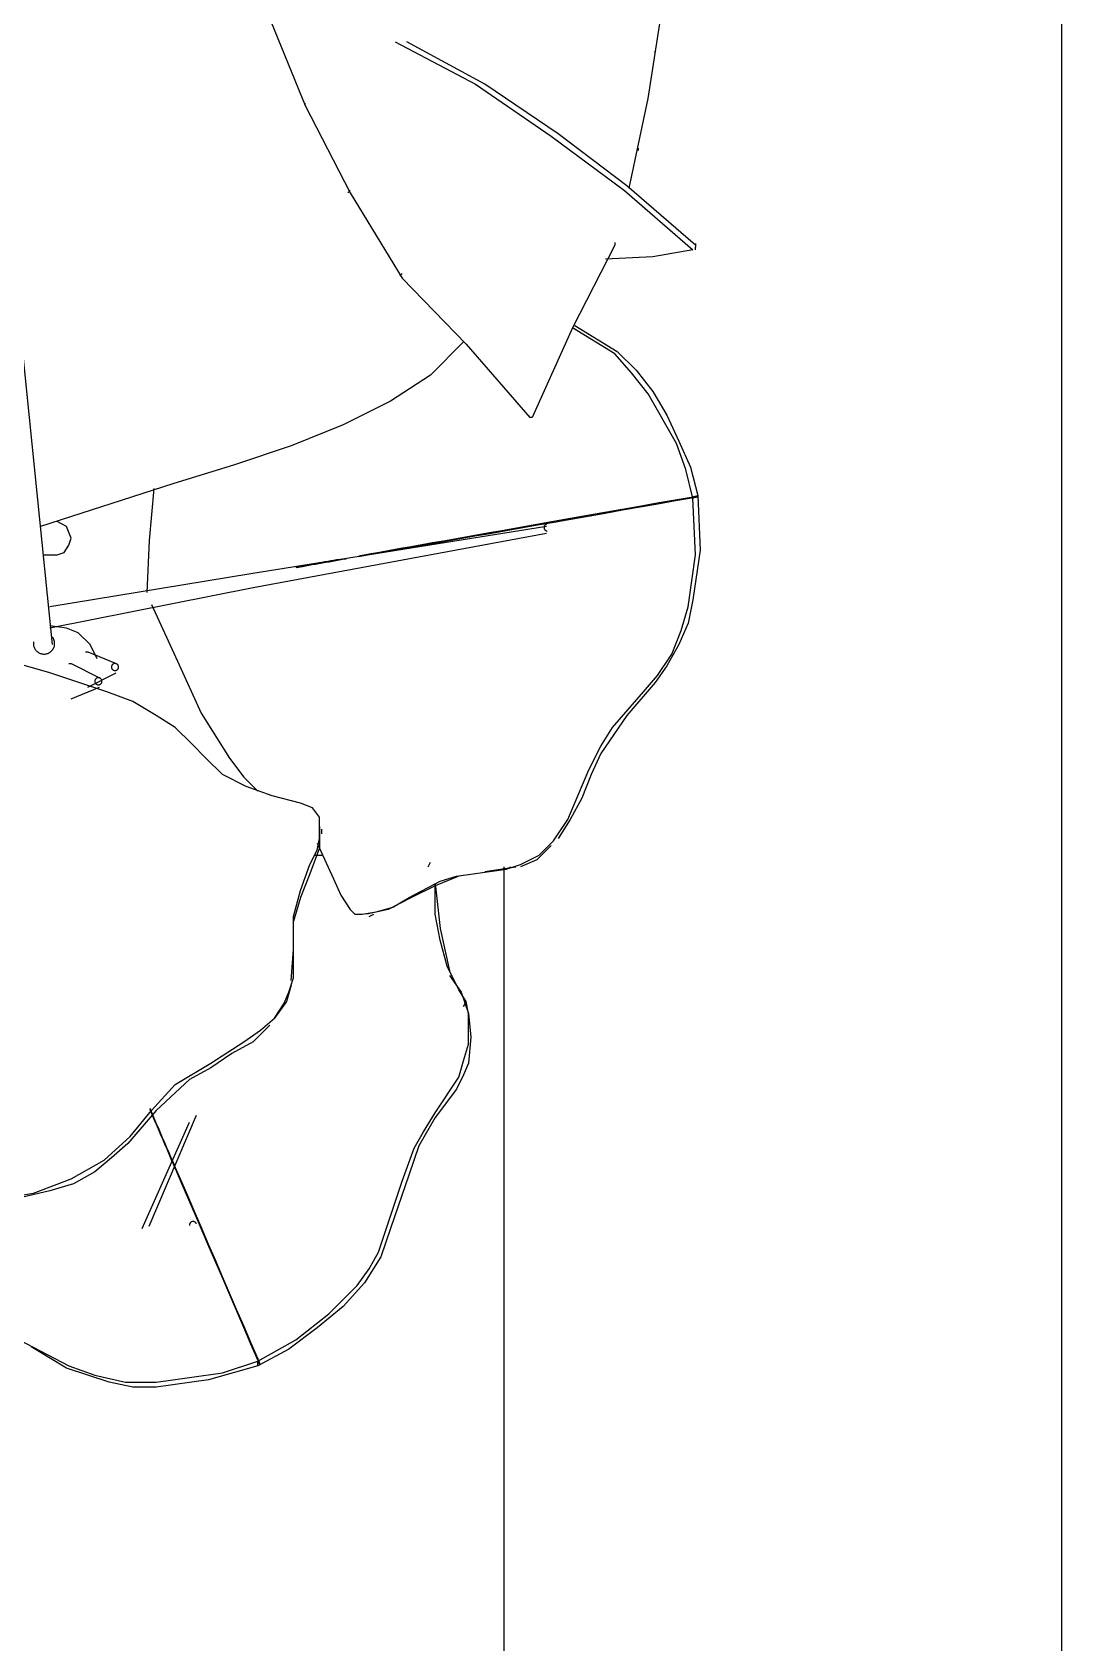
# Model space of a CAD drawing. Header units: millimetres. Extents: x 7649 to 34105, y 3983 to 25377.
# Drawn here: x 15786.7 to 16017.2, y 13234 to 13594.5 of the extents above; entities that cross this region are included whole.
import ezdxf

# ---------------------------------------------------------------- set-up
doc = ezdxf.new("R2010")
doc.units = ezdxf.units.MM

msp = doc.modelspace()

# ---------------------------------------------------------------- linework, layer by layer
at = {"layer": 'GEOMETRY', "color": 7}
for p, q in [((16017.16944, 13049.95556), (16017.16944, 13774.38472)), ((15839.36944, 13598.70139), (15847.83611, 13578.06389)), ((15924.56528, 13579.65139), (15927.74028, 13599.75972)), ((15867.94444, 13592.35139), (15885.93611, 13582.82639)), ((15888.05278, 13582.82639), (15870.59028, 13592.35139)), ((15926.15278, 13589.70556), (15926.15278, 13590.23472)), ((15885.93611, 13582.82639), (15902.86944, 13571.18472)), ((15904.45694, 13571.71389), (15888.05278, 13582.82639)), ((15847.83611, 13578.06389), (15847.83611, 13578.59306)), ((15920.33194, 13559.54306), (15924.56528, 13579.65139)), ((15847.83611, 13578.06389), (15857.89028, 13558.48472)), ((15902.86944, 13571.18472), (15919.27361, 13559.01389)), ((15919.80278, 13560.07222), (15904.45694, 13571.71389)), ((15922.44861, 13568.00972), (15922.44861, 13568.53889)), ((15857.36111, 13558.48472), (15857.89028, 13559.01389)), ((15857.89028, 13558.48472), (15869.53194, 13539.43472)), ((15919.27361, 13559.01389), (15934.61944, 13545.78472)), ((15935.14861, 13546.84306), (15919.80278, 13560.07222)), ((15917.15694, 13546.84306), (15907.63194, 13528.32222)), ((15917.15694, 13547.37222), (15917.15694, 13546.84306)), ((15934.61944, 13545.78472), (15925.62361, 13544.19722)), ((15935.15378, 13545.75062), (15935.16564, 13545.86715)), ((15935.16564, 13545.86715), (15935.17747, 13545.98368)), ((15935.17747, 13545.98368), (15935.18924, 13546.10021)), ((15935.18924, 13546.10021), (15935.20098, 13546.21674)), ((15935.20098, 13546.21674), (15935.21267, 13546.33327)), ((15935.21267, 13546.33327), (15935.22432, 13546.4498)), ((15935.22432, 13546.4498), (15935.23592, 13546.56633)), ((15935.23592, 13546.56633), (15935.24749, 13546.68286)), ((15935.24749, 13546.68286), (15935.25901, 13546.79939)), ((15935.25901, 13546.79939), (15935.27048, 13546.91592)), ((15935.27048, 13546.91592), (15935.28192, 13547.03245)), ((15935.28192, 13547.03245), (15935.29331, 13547.14898)), ((15925.62361, 13544.19722), (15915.04028, 13543.66806)), ((15869.00278, 13539.96389), (15869.53194, 13540.49306)), ((15869.53194, 13539.43472), (15883.81944, 13524.61806)), ((15907.63194, 13528.32222), (15898.63611, 13508.21389)), ((15917.15694, 13522.50139), (15907.63194, 13528.32222)), ((15908.16111, 13528.85139), (15917.68611, 13523.03056)), ((15784.33611, 13525.14722), (15791.21528, 13457.41389)), ((15883.29028, 13525.14722), (15875.88194, 13517.73889)), ((15883.81944, 13524.61806), (15898.10694, 13508.21389)), ((15920.86111, 13518.26806), (15917.15694, 13522.50139)), ((15917.68611, 13523.03056), (15921.91944, 13518.79722)), ((15875.88194, 13517.73889), (15866.88611, 13511.91806)), ((15924.56528, 13513.50556), (15920.86111, 13518.26806)), ((15921.91944, 13518.79722), (15925.62361, 13514.03472)), ((15930.91528, 13502.39306), (15924.56528, 13513.50556)), ((15925.62361, 13514.03472), (15928.79861, 13508.74306)), ((15866.88611, 13511.91806), (15856.30278, 13506.62639)), ((15856.30278, 13506.62639), (15844.66111, 13501.86389)), ((15898.63611, 13508.21389), (15898.10694, 13508.21389)), ((15928.79861, 13508.74306), (15931.44444, 13502.92222)), ((15931.44444, 13502.92222), (15934.09028, 13497.10139)), ((15844.66111, 13501.86389), (15831.96111, 13497.63056)), ((15933.03194, 13496.57222), (15930.91528, 13502.39306)), ((15831.96111, 13497.63056), (15818.20278, 13493.39722)), ((15934.61944, 13490.22222), (15933.03194, 13496.57222)), ((15934.09028, 13497.10139), (15935.67778, 13490.75139)), ((15818.20278, 13493.39722), (15788.56944, 13483.87222)), ((15813.96944, 13492.33889), (15812.91111, 13480.69722)), ((15922.67111, 13488.33667), (15918.7528, 13487.64519)), ((15918.86235, 13487.54287), (15922.78087, 13488.23328)), ((15926.62348, 13489.03414), (15922.67111, 13488.33667)), ((15922.78087, 13488.23328), (15926.73343, 13488.92971)), ((15930.60973, 13489.73757), (15926.62348, 13489.03414)), ((15926.73343, 13488.92971), (15930.71987, 13489.63214)), ((15934.62972, 13490.44693), (15930.60973, 13489.73757)), ((15930.71987, 13489.63214), (15934.74004, 13490.34053)), ((15935.67778, 13490.75139), (15934.61944, 13490.22222)), ((15934.61944, 13490.22222), (15935.67778, 13490.75139)), ((15935.14861, 13477.52222), (15934.61944, 13490.22222)), ((15934.71118, 13490.46102), (15934.62481, 13490.44578)), ((15934.79757, 13490.47627), (15934.71118, 13490.46102)), ((15934.73503, 13490.33993), (15934.82141, 13490.35515)), ((15934.88398, 13490.49151), (15934.79757, 13490.47627)), ((15934.82141, 13490.35515), (15934.90781, 13490.37037)), ((15934.9704, 13490.50676), (15934.88398, 13490.49151)), ((15934.90781, 13490.37037), (15934.99421, 13490.3856)), ((15935.05683, 13490.52201), (15934.9704, 13490.50676)), ((15934.99421, 13490.3856), (15935.08064, 13490.40083)), ((15935.14327, 13490.53727), (15935.05683, 13490.52201)), ((15935.08064, 13490.40083), (15935.16707, 13490.41606)), ((15935.22974, 13490.55252), (15935.14327, 13490.53727)), ((15935.16707, 13490.41606), (15935.25352, 13490.43129)), ((15935.31621, 13490.56778), (15935.22974, 13490.55252)), ((15935.25352, 13490.43129), (15935.33999, 13490.44653)), ((15935.4027, 13490.58305), (15935.31621, 13490.56778)), ((15935.33999, 13490.44653), (15935.42647, 13490.46177)), ((15935.48921, 13490.59831), (15935.4027, 13490.58305)), ((15935.42647, 13490.46177), (15935.51296, 13490.47701)), ((15935.57573, 13490.61358), (15935.48921, 13490.59831)), ((15935.51296, 13490.47701), (15935.59947, 13490.49225)), ((15935.66227, 13490.62885), (15935.57573, 13490.61358)), ((15935.59947, 13490.49225), (15935.686, 13490.5075)), ((15935.67778, 13490.75139), (15936.20694, 13478.58056)), ((15935.686, 13490.5075), (15935.77254, 13490.52275)), ((15794.39028, 13483.87222), (15792.27361, 13484.93056)), ((15903.42324, 13484.93967), (15899.67757, 13484.27854)), ((15899.78603, 13484.18212), (15903.53193, 13484.842)), ((15907.20375, 13485.60693), (15903.42324, 13484.93967)), ((15903.53193, 13484.842), (15907.31267, 13485.50805)), ((15911.01896, 13486.28029), (15907.20375, 13485.60693)), ((15907.31267, 13485.50805), (15911.12809, 13486.18022)), ((15914.86869, 13486.95972), (15911.01896, 13486.28029)), ((15911.12809, 13486.18022), (15914.97804, 13486.85851)), ((15918.7528, 13487.64519), (15914.86869, 13486.95972)), ((15914.97804, 13486.85851), (15918.86235, 13487.54287)), ((15795.44861, 13481.22639), (15794.39028, 13483.87222)), ((15794.91944, 13479.63889), (15795.44861, 13481.22639)), ((15901.81111, 13483.87222), (15835.66528, 13473.28889)), ((15901.81111, 13482.28472), (15836.19444, 13470.11389)), ((15881.20886, 13481.01834), (15878.76276, 13480.5865)), ((15878.82442, 13480.48996), (15881.2818, 13480.92276)), ((15883.67235, 13481.45325), (15881.20886, 13481.01834)), ((15881.2818, 13480.92276), (15883.75673, 13481.35866)), ((15886.15316, 13481.8912), (15883.67235, 13481.45325)), ((15883.75673, 13481.35866), (15886.24914, 13481.79765)), ((15888.65127, 13482.3322), (15886.15316, 13481.8912)), ((15886.24914, 13481.79765), (15888.759, 13482.23972)), ((15892.29143, 13482.97478), (15888.65127, 13482.3322)), ((15888.759, 13482.23972), (15892.39941, 13482.88095)), ((15895.96691, 13483.62357), (15892.29143, 13482.97478)), ((15892.39941, 13482.88095), (15896.07514, 13483.52843)), ((15899.67757, 13484.27854), (15895.96691, 13483.62357)), ((15896.07514, 13483.52843), (15899.78603, 13484.18212)), ((15901.28535, 13483.68323), (15901.28241, 13483.57788)), ((15901.28241, 13483.57788), (15901.29387, 13483.47059)), ((15901.30193, 13483.78555), (15901.28535, 13483.68323)), ((15901.29405, 13483.46954), (15901.31436, 13483.38301)), ((15901.33138, 13483.88373), (15901.30193, 13483.78555)), ((15901.31436, 13483.38301), (15901.34367, 13483.30059)), ((15901.37292, 13483.9767), (15901.33138, 13483.88373)), ((15901.34367, 13483.30059), (15901.38141, 13483.22279)), ((15901.4258, 13484.06335), (15901.37292, 13483.9767)), ((15901.38141, 13483.22279), (15901.427, 13483.15015)), ((15901.48924, 13484.14259), (15901.4258, 13484.06335)), ((15901.427, 13483.15015), (15901.47989, 13483.08317)), ((15901.47989, 13483.08317), (15901.5395, 13483.02238)), ((15901.56249, 13484.21333), (15901.48924, 13484.14259)), ((15901.5395, 13483.02238), (15901.60525, 13482.96831)), ((15901.64476, 13484.27447), (15901.56249, 13484.21333)), ((15901.60525, 13482.96831), (15901.67659, 13482.92147)), ((15901.73531, 13484.32492), (15901.64476, 13484.27447)), ((15901.67659, 13482.92147), (15901.75295, 13482.8824)), ((15901.83335, 13484.36359), (15901.73531, 13484.32492)), ((15901.75295, 13482.8824), (15901.83374, 13482.8516)), ((15901.93812, 13484.38937), (15901.83335, 13484.36359)), ((15901.83374, 13482.8516), (15901.91841, 13482.8296)), ((15901.91841, 13482.8296), (15902.00638, 13482.81692)), ((15789.09861, 13477.52222), (15789.62778, 13477.52222)), ((15789.62778, 13477.52222), (15790.15694, 13477.52222)), ((15790.15694, 13477.52222), (15790.68611, 13477.52222)), ((15790.68611, 13477.52222), (15791.21528, 13477.52222)), ((15790.68611, 13477.52222), (15792.27361, 13477.52222)), ((15792.27361, 13477.52222), (15793.86111, 13478.05139)), ((15793.86111, 13478.05139), (15794.91944, 13479.63889)), ((15812.91111, 13480.69722), (15812.38194, 13469.05556)), ((15859.80269, 13477.14027), (15862.11799, 13477.54795)), ((15862.13072, 13477.64984), (15859.82539, 13477.24275)), ((15862.11799, 13477.54795), (15864.45122, 13477.95879)), ((15864.45382, 13478.06006), (15862.13072, 13477.64984)), ((15864.45122, 13477.95879), (15866.80233, 13478.3728)), ((15866.79463, 13478.47339), (15864.45382, 13478.06006)), ((15869.15311, 13478.88983), (15866.79463, 13478.47339)), ((15866.80233, 13478.3728), (15869.17128, 13478.78996)), ((15871.52921, 13479.30937), (15869.15311, 13478.88983)), ((15869.17128, 13478.78996), (15871.55801, 13479.21027)), ((15873.92289, 13479.732), (15871.52921, 13479.30937)), ((15871.55801, 13479.21027), (15873.96248, 13479.63371)), ((15876.33408, 13480.15771), (15873.92289, 13479.732)), ((15873.96248, 13479.63371), (15876.38463, 13480.06027)), ((15878.76276, 13480.5865), (15876.33408, 13480.15771)), ((15876.38463, 13480.06027), (15878.82442, 13480.48996)), ((15933.56111, 13465.88056), (15935.14861, 13477.52222)), ((15936.20694, 13478.58056), (15934.61944, 13467.46806)), ((15845.80559, 13474.67597), (15845.9816, 13474.70695)), ((15845.9816, 13474.70695), (15846.15772, 13474.73796)), ((15846.1756, 13474.83208), (15846.02652, 13474.80575)), ((15846.15772, 13474.73796), (15846.33397, 13474.76899)), ((15846.32477, 13474.85843), (15846.1756, 13474.83208)), ((15846.47403, 13474.88479), (15846.32477, 13474.85843)), ((15846.33397, 13474.76899), (15846.51033, 13474.80003)), ((15846.62337, 13474.91117), (15846.47403, 13474.88479)), ((15846.51033, 13474.80003), (15846.6868, 13474.8311)), ((15846.7728, 13474.93756), (15846.62337, 13474.91117)), ((15846.6868, 13474.8311), (15846.8634, 13474.86219)), ((15846.92232, 13474.96397), (15846.7728, 13474.93756)), ((15846.8634, 13474.86219), (15847.04011, 13474.8933)), ((15847.07192, 13474.99039), (15846.92232, 13474.96397)), ((15847.04011, 13474.8933), (15847.21694, 13474.92443)), ((15847.2216, 13475.01683), (15847.07192, 13474.99039)), ((15847.21694, 13474.92443), (15847.39389, 13474.95558)), ((15847.37137, 13475.04328), (15847.2216, 13475.01683)), ((15847.52122, 13475.06975), (15847.37137, 13475.04328)), ((15847.39389, 13474.95558), (15847.57096, 13474.98675)), ((15847.67116, 13475.09623), (15847.52122, 13475.06975)), ((15847.57096, 13474.98675), (15847.74815, 13475.01794)), ((15847.82118, 13475.12273), (15847.67116, 13475.09623)), ((15847.74815, 13475.01794), (15847.92545, 13475.04916)), ((15848.44947, 13475.2337), (15847.82118, 13475.12273)), ((15847.92545, 13475.04916), (15848.66666, 13475.17964)), ((15849.07924, 13475.34493), (15848.44947, 13475.2337)), ((15848.66666, 13475.17964), (15849.40992, 13475.31049)), ((15849.71049, 13475.45642), (15849.07924, 13475.34493)), ((15849.40992, 13475.31049), (15850.15524, 13475.44171)), ((15850.34322, 13475.56817), (15849.71049, 13475.45642)), ((15850.15524, 13475.44171), (15850.90261, 13475.57328)), ((15850.97742, 13475.68018), (15850.34322, 13475.56817)), ((15850.90261, 13475.57328), (15851.65203, 13475.70522)), ((15851.6131, 13475.79245), (15850.97742, 13475.68018)), ((15852.25025, 13475.90498), (15851.6131, 13475.79245)), ((15851.65203, 13475.70522), (15852.40351, 13475.83752)), ((15852.88888, 13476.01776), (15852.25025, 13475.90498)), ((15852.40351, 13475.83752), (15853.15703, 13475.97019)), ((15853.52897, 13476.13081), (15852.88888, 13476.01776)), ((15853.15703, 13475.97019), (15853.9126, 13476.10321)), ((15854.17054, 13476.24411), (15853.52897, 13476.13081)), ((15853.9126, 13476.10321), (15854.67021, 13476.2366)), ((15854.81358, 13476.35768), (15854.17054, 13476.24411)), ((15854.67021, 13476.2366), (15855.42987, 13476.37035)), ((15855.45808, 13476.4715), (15854.81358, 13476.35768)), ((15855.42987, 13476.37035), (15856.19157, 13476.50446)), ((15856.19157, 13476.50446), (15856.95531, 13476.63893)), ((15835.66528, 13473.28889), (15790.68611, 13465.88056)), ((15836.19444, 13470.11389), (15790.68611, 13461.11806)), ((15934.61944, 13467.46806), (15933.56111, 13462.17639)), ((15813.44028, 13466.40972), (15819.26111, 13453.70972)), ((15931.97361, 13460.58889), (15933.56111, 13465.88056)), ((15794.39028, 13461.11806), (15790.68611, 13461.64722)), ((15797.03611, 13460.05972), (15794.39028, 13461.11806)), ((15799.68194, 13457.41389), (15797.03611, 13460.05972)), ((15929.85694, 13455.29722), (15931.97361, 13460.58889)), ((15933.56111, 13462.17639), (15931.44444, 13457.41389)), ((15786.99017, 13457.87643), (15786.98197, 13457.69383)), ((15786.98197, 13457.69383), (15786.98773, 13457.51218)), ((15786.98773, 13457.51218), (15787.00723, 13457.33225)), ((15787.01258, 13458.05923), (15786.99017, 13457.87643)), ((15787.00723, 13457.33225), (15787.04024, 13457.15479)), ((15787.04024, 13457.15479), (15787.08651, 13456.98057)), ((15787.08651, 13456.98057), (15787.14582, 13456.81035)), ((15787.14582, 13456.81035), (15787.21794, 13456.64489)), ((15787.21794, 13456.64489), (15787.30263, 13456.48494)), ((15787.30263, 13456.48494), (15787.39965, 13456.33127)), ((15787.39965, 13456.33127), (15787.50878, 13456.18463)), ((15787.50878, 13456.18463), (15787.62979, 13456.04579)), ((15787.62979, 13456.04579), (15787.76115, 13455.9167)), ((15787.76115, 13455.9167), (15787.90099, 13455.79899)), ((15787.90099, 13455.79899), (15788.04859, 13455.69295)), ((15788.04859, 13455.69295), (15788.20319, 13455.59885)), ((15790.40369, 13455.53654), (15790.58477, 13455.63442)), ((15790.58477, 13455.63442), (15790.75646, 13455.74737)), ((15790.75646, 13455.74737), (15790.91778, 13455.87468)), ((15790.91778, 13455.87468), (15791.06777, 13456.01566)), ((15791.06777, 13456.01566), (15791.20547, 13456.16963)), ((15791.20547, 13456.16963), (15791.32992, 13456.33587)), ((15791.4107, 13458.89427), (15791.29483, 13459.071)), ((15791.32992, 13456.33587), (15791.44016, 13456.51371)), ((15791.50955, 13458.70986), (15791.4107, 13458.89427)), ((15791.44016, 13456.51371), (15791.53522, 13456.70244)), ((15791.59125, 13458.51894), (15791.50955, 13458.70986)), ((15791.53522, 13456.70244), (15791.61322, 13456.89884)), ((15791.65568, 13458.32269), (15791.59125, 13458.51894)), ((15791.61322, 13456.89884), (15791.673, 13457.09935)), ((15791.70273, 13458.12229), (15791.65568, 13458.32269)), ((15791.673, 13457.09935), (15791.71468, 13457.30279)), ((15791.73227, 13457.91892), (15791.70273, 13458.12229)), ((15791.71468, 13457.30279), (15791.73837, 13457.50799)), ((15791.74419, 13457.71376), (15791.73227, 13457.91892)), ((15791.73837, 13457.50799), (15791.74419, 13457.71376)), ((15798.62361, 13455.82639), (15799.15278, 13455.82639)), ((15799.15278, 13455.82639), (15805.50278, 13453.18056)), ((15801.26944, 13454.23889), (15799.68194, 13457.41389)), ((15931.44444, 13457.41389), (15928.79861, 13452.65139)), ((15790.68611, 13451.06389), (15775.86944, 13455.29722)), ((15788.20319, 13455.59885), (15788.36405, 13455.51697)), ((15788.36405, 13455.51697), (15788.53042, 13455.44759)), ((15788.53042, 13455.44759), (15788.70156, 13455.39098)), ((15788.70156, 13455.39098), (15788.87672, 13455.34743)), ((15788.87672, 13455.34743), (15789.05516, 13455.3172)), ((15789.05516, 13455.3172), (15789.23614, 13455.30059)), ((15789.23614, 13455.30059), (15789.41891, 13455.29786)), ((15789.41891, 13455.29786), (15789.60273, 13455.3093)), ((15789.60455, 13455.30948), (15789.81363, 13455.34019)), ((15789.81363, 13455.34019), (15790.01715, 13455.38872)), ((15790.01715, 13455.38872), (15790.21416, 13455.45441)), ((15790.21416, 13455.45441), (15790.40369, 13455.53654)), ((15794.91944, 13453.18056), (15795.44861, 13453.18056)), ((15795.44861, 13453.18056), (15801.79861, 13450.00556)), ((15804.45173, 13452.49479), (15804.44444, 13452.38711)), ((15804.44444, 13452.3865), (15804.45173, 13452.27882)), ((15804.47287, 13452.59806), (15804.45173, 13452.49479)), ((15804.45173, 13452.27882), (15804.47287, 13452.17555)), ((15804.50691, 13452.69598), (15804.47287, 13452.59806)), ((15804.47287, 13452.17555), (15804.50691, 13452.07763)), ((15804.55292, 13452.7876), (15804.50691, 13452.69598)), ((15804.50691, 13452.07763), (15804.55292, 13451.98601)), ((15804.60994, 13452.87198), (15804.55292, 13452.7876)), ((15804.67704, 13452.94818), (15804.60994, 13452.87198)), ((15804.75326, 13453.01525), (15804.67704, 13452.94818)), ((15804.83766, 13453.07224), (15804.75326, 13453.01525)), ((15804.92931, 13453.11821), (15804.83766, 13453.07224)), ((15805.02724, 13453.15222), (15804.92931, 13453.11821)), ((15805.13052, 13453.17331), (15805.02724, 13453.15222)), ((15805.23819, 13453.18056), (15805.13052, 13453.17331)), ((15805.34587, 13453.17331), (15805.23819, 13453.18056)), ((15805.44915, 13453.15222), (15805.34587, 13453.17331)), ((15805.54708, 13453.11821), (15805.44915, 13453.15222)), ((15805.63872, 13453.07224), (15805.54708, 13453.11821)), ((15805.72313, 13453.01525), (15805.63872, 13453.07224)), ((15805.79935, 13452.94818), (15805.72313, 13453.01525)), ((15805.86645, 13452.87198), (15805.79935, 13452.94818)), ((15805.92347, 13452.7876), (15805.86645, 13452.87198)), ((15805.96948, 13452.69598), (15805.92347, 13452.7876)), ((15805.92347, 13451.98601), (15805.96948, 13452.07763)), ((15806.00352, 13452.59806), (15805.96948, 13452.69598)), ((15805.96948, 13452.07763), (15806.00352, 13452.17555)), ((15806.02466, 13452.49479), (15806.00352, 13452.59806)), ((15806.00352, 13452.17555), (15806.02466, 13452.27882)), ((15806.03194, 13452.38711), (15806.02466, 13452.49479)), ((15806.02466, 13452.27882), (15806.03194, 13452.3865)), ((15819.26111, 13453.70972), (15824.55278, 13442.06806)), ((15928.79861, 13452.65139), (15926.15278, 13448.94722)), ((15926.68194, 13450.53472), (15929.85694, 13455.29722)), ((15803.38611, 13446.83056), (15790.68611, 13451.06389)), ((15799.15278, 13447.88889), (15805.50278, 13451.06389)), ((15800.74756, 13449.31979), (15800.74028, 13449.21211)), ((15800.74028, 13449.2115), (15800.74756, 13449.10382)), ((15800.7687, 13449.42306), (15800.74756, 13449.31979)), ((15800.74756, 13449.10382), (15800.7687, 13449.00055)), ((15800.80274, 13449.52098), (15800.7687, 13449.42306)), ((15800.7687, 13449.00055), (15800.80274, 13448.90263)), ((15800.84875, 13449.6126), (15800.80274, 13449.52098)), ((15800.80274, 13448.90263), (15800.84875, 13448.81101)), ((15800.90577, 13449.69698), (15800.84875, 13449.6126)), ((15800.84875, 13448.81101), (15800.90577, 13448.72663)), ((15800.97287, 13449.77318), (15800.90577, 13449.69698)), ((15800.90577, 13448.72663), (15800.97287, 13448.65043)), ((15801.04909, 13449.84025), (15800.97287, 13449.77318)), ((15800.97287, 13448.65043), (15801.04909, 13448.58336)), ((15801.1335, 13449.89724), (15801.04909, 13449.84025)), ((15801.04909, 13448.58336), (15801.1335, 13448.52637)), ((15801.22514, 13449.94321), (15801.1335, 13449.89724)), ((15801.1335, 13448.52637), (15801.22514, 13448.4804)), ((15801.32307, 13449.97722), (15801.22514, 13449.94321)), ((15801.22514, 13448.4804), (15801.32307, 13448.44639)), ((15801.42635, 13449.99831), (15801.32307, 13449.97722)), ((15801.32307, 13448.44639), (15801.42635, 13448.4253)), ((15801.53403, 13450.00556), (15801.42635, 13449.99831)), ((15801.42635, 13448.4253), (15801.53403, 13448.41806)), ((15801.64171, 13449.99831), (15801.53403, 13450.00556)), ((15801.53403, 13448.41806), (15801.64171, 13448.4253)), ((15801.74498, 13449.97722), (15801.64171, 13449.99831)), ((15801.64171, 13448.4253), (15801.74498, 13448.44639)), ((15801.84292, 13449.94321), (15801.74498, 13449.97722)), ((15801.74498, 13448.44639), (15801.84292, 13448.4804)), ((15801.93456, 13449.89724), (15801.84292, 13449.94321)), ((15801.84292, 13448.4804), (15801.93456, 13448.52637)), ((15802.01896, 13449.84025), (15801.93456, 13449.89724)), ((15801.93456, 13448.52637), (15802.01896, 13448.58336)), ((15802.09519, 13449.77318), (15802.01896, 13449.84025)), ((15802.01896, 13448.58336), (15802.09519, 13448.65043)), ((15802.16228, 13449.69698), (15802.09519, 13449.77318)), ((15802.09519, 13448.65043), (15802.16228, 13448.72663)), ((15802.21931, 13449.6126), (15802.16228, 13449.69698)), ((15802.16228, 13448.72663), (15802.21931, 13448.81101)), ((15802.26531, 13449.52098), (15802.21931, 13449.6126)), ((15802.21931, 13448.81101), (15802.26531, 13448.90263)), ((15802.29936, 13449.42306), (15802.26531, 13449.52098)), ((15802.26531, 13448.90263), (15802.29936, 13449.00055)), ((15802.32049, 13449.31979), (15802.29936, 13449.42306)), ((15802.29936, 13449.00055), (15802.32049, 13449.10382)), ((15802.32778, 13449.21211), (15802.32049, 13449.31979)), ((15802.32049, 13449.10382), (15802.32778, 13449.2115)), ((15804.55292, 13451.98601), (15804.60994, 13451.90163)), ((15804.60994, 13451.90163), (15804.67704, 13451.82543)), ((15804.67704, 13451.82543), (15804.75326, 13451.75836)), ((15804.75326, 13451.75836), (15804.83766, 13451.70137)), ((15804.83766, 13451.70137), (15804.92931, 13451.6554)), ((15804.92931, 13451.6554), (15805.02724, 13451.62139)), ((15805.02724, 13451.62139), (15805.13052, 13451.6003)), ((15805.13052, 13451.6003), (15805.23819, 13451.59306)), ((15805.23819, 13451.59306), (15805.34587, 13451.6003)), ((15805.34587, 13451.6003), (15805.44915, 13451.62139)), ((15805.44915, 13451.62139), (15805.54708, 13451.6554)), ((15805.54708, 13451.6554), (15805.63872, 13451.70137)), ((15805.63872, 13451.70137), (15805.72313, 13451.75836)), ((15805.72313, 13451.75836), (15805.79935, 13451.82543)), ((15805.79935, 13451.82543), (15805.86645, 13451.90163)), ((15805.86645, 13451.90163), (15805.92347, 13451.98601)), ((15926.15278, 13448.94722), (15919.80278, 13441.53889)), ((15923.50694, 13446.83056), (15926.68194, 13450.53472)), ((15795.44861, 13445.24306), (15801.79861, 13447.88889)), ((15809.20694, 13444.71389), (15803.38611, 13446.83056)), ((15916.62778, 13438.89306), (15923.50694, 13446.83056)), ((15814.49861, 13441.53889), (15809.20694, 13444.71389)), ((15818.73194, 13438.89306), (15814.49861, 13441.53889)), ((15824.55278, 13442.06806), (15830.90278, 13432.01389)), ((15919.80278, 13441.53889), (15913.98194, 13433.07222)), ((15822.43611, 13435.18889), (15818.73194, 13438.89306)), ((15913.98194, 13434.65972), (15916.62778, 13438.89306)), ((15825.61111, 13432.01389), (15822.43611, 13435.18889)), ((15911.33611, 13429.36806), (15913.98194, 13434.65972)), ((15829.31528, 13428.30972), (15825.61111, 13432.01389)), ((15830.90278, 13432.01389), (15834.07778, 13427.78056)), ((15913.98194, 13433.07222), (15911.86528, 13428.30972)), ((15834.60694, 13425.66389), (15829.31528, 13428.30972)), ((15834.07778, 13427.78056), (15837.25278, 13424.60556)), ((15906.57361, 13418.25556), (15911.33611, 13429.36806)), ((15911.86528, 13428.30972), (15909.74861, 13423.01806)), ((15840.42778, 13423.54722), (15834.60694, 13425.66389)), ((15846.77778, 13421.95972), (15840.42778, 13423.54722)), ((15849.42361, 13420.90139), (15846.77778, 13421.95972)), ((15851.01111, 13418.78472), (15849.42361, 13420.90139)), ((15909.74861, 13423.01806), (15907.10278, 13418.25556)), ((15851.01111, 13416.66806), (15851.01111, 13418.78472)), ((15851.01111, 13414.02222), (15851.01111, 13416.66806)), ((15851.01111, 13416.66806), (15851.01111, 13411.90556)), ((15851.54028, 13415.08056), (15851.54028, 13416.13889)), ((15903.39861, 13413.49306), (15906.57361, 13418.25556)), ((15907.10278, 13418.25556), (15904.45694, 13414.02222)), ((15850.48194, 13411.37639), (15851.01111, 13414.02222)), ((15850.48194, 13412.96389), (15854.18611, 13405.02639)), ((15902.86944, 13412.43472), (15899.69444, 13409.25972)), ((15900.22361, 13410.31806), (15903.39861, 13413.49306)), ((15851.01111, 13411.90556), (15848.89444, 13406.08472)), ((15848.89444, 13408.20139), (15850.48194, 13411.37639)), ((15849.95278, 13410.31806), (15851.54028, 13410.31806)), ((15895.99028, 13408.20139), (15900.22361, 13410.31806)), ((15899.69444, 13409.25972), (15895.99028, 13407.67222)), ((15846.77778, 13402.38056), (15848.89444, 13408.20139)), ((15848.89444, 13406.08472), (15846.77778, 13400.79306)), ((15875.35278, 13407.67222), (15875.88194, 13408.73056)), ((15882.23194, 13405.55556), (15876.94028, 13403.43889)), ((15877.99861, 13404.49722), (15881.70278, 13405.55556)), ((15881.70278, 13405.55556), (15885.40694, 13406.08472)), ((15885.40694, 13406.08472), (15892.81528, 13407.14306)), ((15888.05278, 13406.61389), (15894.93194, 13407.67222)), ((15892.28611, 13407.67222), (15892.28611, 13174.83889)), ((15892.81528, 13407.14306), (15895.99028, 13408.20139)), ((15892.81528, 13407.14306), (15893.87361, 13407.67222)), ((15845.19028, 13396.55972), (15846.77778, 13402.38056)), ((15854.18611, 13405.02639), (15855.77361, 13401.32222)), ((15871.11944, 13400.79306), (15877.99861, 13404.49722)), ((15876.94028, 13403.43889), (15871.64861, 13400.79306)), ((15876.94028, 13397.08889), (15876.94028, 13403.96806)), ((15876.94028, 13403.96806), (15877.99861, 13393.91389)), ((15846.77778, 13400.79306), (15845.19028, 13395.50139)), ((15855.77361, 13401.32222), (15857.89028, 13398.14722)), ((15857.89028, 13398.14722), (15858.94861, 13397.08889)), ((15866.35694, 13398.14722), (15861.59444, 13397.08889)), ((15863.71111, 13397.61806), (15867.41528, 13398.67639)), ((15871.64861, 13400.79306), (15866.35694, 13398.14722)), ((15867.41528, 13398.67639), (15871.11944, 13400.79306)), ((15845.19028, 13385.44722), (15845.19028, 13396.55972)), ((15858.94861, 13397.08889), (15860.53611, 13397.08889)), ((15860.53611, 13397.08889), (15863.71111, 13397.61806)), ((15862.12361, 13396.55972), (15863.18194, 13397.08889)), ((15877.99861, 13391.26806), (15876.94028, 13397.08889)), ((15877.99861, 13393.91389), (15880.11528, 13384.38889)), ((15879.58611, 13385.44722), (15877.99861, 13391.26806)), ((15844.66111, 13382.27222), (15845.19028, 13389.15139)), ((15845.19028, 13382.80139), (15845.19028, 13385.44722)), ((15845.19028, 13383.33056), (15845.19028, 13384.38889)), ((15882.23194, 13380.15556), (15879.58611, 13385.44722)), ((15844.66111, 13381.21389), (15843.60278, 13377.50972)), ((15844.13194, 13379.62639), (15845.19028, 13382.80139)), ((15880.11528, 13383.33056), (15882.76111, 13379.62639)), ((15883.81944, 13377.50972), (15882.23194, 13380.15556)), ((15843.60278, 13377.50972), (15840.95694, 13373.80556)), ((15840.95694, 13373.80556), (15843.07361, 13376.98056)), ((15843.07361, 13376.98056), (15844.13194, 13379.62639)), ((15882.76111, 13379.62639), (15884.34861, 13374.86389)), ((15883.29028, 13376.45139), (15883.81944, 13377.50972)), ((15884.34861, 13374.86389), (15883.81944, 13377.50972)), ((15837.78194, 13371.15972), (15840.95694, 13373.80556)), ((15884.34861, 13367.98472), (15884.34861, 13374.86389)), ((15884.34861, 13374.86389), (15884.87778, 13369.57222)), ((15834.07778, 13368.51389), (15837.78194, 13371.15972)), ((15839.89861, 13372.21806), (15836.19444, 13368.51389)), ((15884.87778, 13369.57222), (15884.34861, 13363.75139)), ((15826.66944, 13363.75139), (15834.07778, 13368.51389)), ((15831.43194, 13365.86806), (15826.66944, 13362.69306)), ((15836.19444, 13368.51389), (15831.43194, 13365.86806)), ((15883.29028, 13364.28056), (15884.34861, 13367.98472)), ((15818.73194, 13358.98889), (15826.66944, 13363.75139)), ((15826.66944, 13362.69306), (15821.90694, 13360.04722)), ((15882.23194, 13360.57639), (15883.29028, 13364.28056)), ((15884.34861, 13363.75139), (15883.29028, 13361.10556)), ((15813.44028, 13353.16806), (15818.73194, 13358.98889)), ((15821.90694, 13360.04722), (15814.49861, 13353.16806)), ((15876.94028, 13352.63889), (15882.23194, 13360.57639)), ((15883.29028, 13361.10556), (15881.70278, 13357.93056)), ((15881.70278, 13357.93056), (15876.94028, 13351.58056)), ((15814.49861, 13353.16806), (15808.14861, 13345.75972)), ((15808.67778, 13347.34722), (15813.44028, 13353.16806)), ((15812.91111, 13327.23889), (15823.49444, 13352.10972)), ((15813.02261, 13353.38501), (15813.49085, 13352.29764)), ((15813.55414, 13352.50771), (15813.08687, 13353.59154)), ((15813.49085, 13352.29764), (15813.96074, 13351.20647)), ((15814.02305, 13351.4201), (15813.55414, 13352.50771)), ((15813.96074, 13351.20647), (15814.43227, 13350.1115)), ((15814.49358, 13350.32871), (15814.02305, 13351.4201)), ((15876.94028, 13351.58056), (15873.23611, 13345.23056)), ((15874.29444, 13348.40556), (15876.94028, 13352.63889)), ((15811.32361, 13326.70972), (15821.90694, 13350.52222)), ((15814.43227, 13350.1115), (15814.90544, 13349.01273)), ((15814.96573, 13349.23355), (15814.49358, 13350.32871)), ((15814.90544, 13349.01273), (15815.38025, 13347.91016)), ((15815.4395, 13348.13462), (15814.96573, 13349.23355)), ((15815.38025, 13347.91016), (15815.85668, 13346.80382)), ((15815.9149, 13347.03193), (15815.4395, 13348.13462)), ((15872.17778, 13344.70139), (15874.29444, 13348.40556)), ((15802.85694, 13342.05556), (15808.67778, 13347.34722)), ((15808.14861, 13345.75972), (15804.44444, 13342.58472)), ((15815.85668, 13346.80382), (15816.33475, 13345.69369)), ((15816.39191, 13345.92549), (15815.9149, 13347.03193)), ((15816.33475, 13345.69369), (15816.81445, 13344.57979)), ((15816.87053, 13344.81529), (15816.39191, 13345.92549)), ((15816.81445, 13344.57979), (15817.29577, 13343.46212)), ((15817.35076, 13343.70135), (15816.87053, 13344.81529)), ((15869.53194, 13337.29306), (15872.17778, 13344.70139)), ((15873.23611, 13345.23056), (15871.11944, 13338.88056)), ((15795.44861, 13337.82222), (15802.85694, 13342.05556)), ((15804.44444, 13342.58472), (15800.74028, 13339.40972)), ((15817.29577, 13343.46212), (15817.77871, 13342.34069)), ((15817.83261, 13342.58366), (15817.35076, 13343.70135)), ((15817.77871, 13342.34069), (15818.26328, 13341.2155)), ((15818.31606, 13341.46224), (15817.83261, 13342.58366)), ((15818.26328, 13341.2155), (15818.74947, 13340.08656)), ((15818.80112, 13340.33709), (15818.31606, 13341.46224)), ((15820.26446, 13336.94265), (15818.80112, 13340.33709)), ((15786.98194, 13334.64722), (15795.44861, 13337.82222)), ((15795.97778, 13336.76389), (15790.68611, 13335.17639)), ((15800.74028, 13339.40972), (15795.97778, 13336.76389)), ((15818.76819, 13340.04307), (15820.22889, 13336.65132)), ((15821.74198, 13333.51526), (15820.26446, 13336.94265)), ((15864.24028, 13321.41806), (15869.53194, 13337.29306)), ((15871.11944, 13338.88056), (15866.88611, 13326.70972)), ((15777.45694, 13333.05972), (15786.98194, 13334.64722)), ((15790.68611, 13335.17639), (15779.57361, 13332.53056)), ((15820.22889, 13336.65132), (15821.70377, 13333.2267)), ((15821.70377, 13333.2267), (15823.19276, 13329.76938)), ((15823.23362, 13330.05507), (15821.74198, 13333.51526)), ((15823.19276, 13329.76938), (15824.6958, 13326.27949)), ((15824.7393, 13326.56223), (15823.23362, 13330.05507)), ((15821.90926, 13327.56487), (15821.90734, 13327.47741)), ((15821.90734, 13327.47741), (15821.91526, 13327.38888)), ((15821.92063, 13327.65058), (15821.90926, 13327.56487)), ((15821.94108, 13327.73388), (15821.92063, 13327.65058)), ((15821.97023, 13327.81409), (15821.94108, 13327.73388)), ((15822.00771, 13327.89053), (15821.97023, 13327.81409)), ((15822.05314, 13327.96253), (15822.00771, 13327.89053)), ((15822.10615, 13328.02941), (15822.05314, 13327.96253)), ((15822.16634, 13328.09051), (15822.10615, 13328.02941)), ((15822.23336, 13328.14514), (15822.16634, 13328.09051)), ((15822.30683, 13328.19264), (15822.23336, 13328.14514)), ((15822.38635, 13328.23233), (15822.30683, 13328.19264)), ((15822.4891, 13328.2686), (15822.38733, 13328.23275)), ((15822.5923, 13328.28999), (15822.4891, 13328.2686)), ((15822.69568, 13328.29741), (15822.5923, 13328.28999)), ((15822.79801, 13328.29136), (15822.69568, 13328.29741)), ((15822.89805, 13328.27234), (15822.79801, 13328.29136)), ((15822.99454, 13328.24083), (15822.89805, 13328.27234)), ((15823.08626, 13328.19733), (15822.99454, 13328.24083)), ((15823.17196, 13328.14234), (15823.08626, 13328.19733)), ((15823.2504, 13328.07635), (15823.17196, 13328.14234)), ((15823.32034, 13327.99985), (15823.2504, 13328.07635)), ((15823.38054, 13327.91335), (15823.32034, 13327.99985)), ((15823.42976, 13327.81732), (15823.38054, 13327.91335)), ((15824.6958, 13326.27949), (15826.21283, 13322.75718)), ((15826.25897, 13323.03688), (15824.7393, 13326.56223)), ((15866.88611, 13326.70972), (15864.76944, 13320.35972)), ((15826.21283, 13322.75718), (15827.74378, 13319.2026)), ((15827.79257, 13319.47918), (15826.25897, 13323.03688)), ((15827.74378, 13319.2026), (15829.28859, 13315.61591)), ((15829.34001, 13315.88927), (15827.79257, 13319.47918)), ((15864.76944, 13320.35972), (15861.06528, 13314.53889)), ((15862.12361, 13317.71389), (15864.24028, 13321.41806)), ((15829.28859, 13315.61591), (15830.8472, 13311.99724)), ((15830.90126, 13312.26731), (15829.34001, 13315.88927)), ((15859.47778, 13314.00972), (15862.12361, 13317.71389)), ((15830.8472, 13311.99724), (15832.41953, 13308.34675)), ((15832.47623, 13308.61345), (15830.90126, 13312.26731)), ((15853.12778, 13307.65972), (15859.47778, 13314.00972)), ((15861.06528, 13314.53889), (15856.30278, 13309.24722)), ((15832.41953, 13308.34675), (15834.00554, 13304.66459)), ((15834.06486, 13304.92782), (15832.47623, 13308.61345)), ((15856.30278, 13309.24722), (15850.48194, 13304.48472)), ((15834.00554, 13304.66459), (15835.60515, 13300.95089)), ((15835.66709, 13301.21059), (15834.06486, 13304.92782)), ((15850.48194, 13304.48472), (15844.13194, 13299.72222)), ((15845.71944, 13301.83889), (15853.12778, 13307.65972)), ((15783.80694, 13301.83889), (15794.91944, 13296.01806)), ((15835.60515, 13300.95089), (15837.2183, 13297.20582)), ((15837.28286, 13297.4619), (15835.66709, 13301.21059)), ((15837.25278, 13297.07639), (15845.71944, 13301.83889)), ((15794.39028, 13295.48889), (15786.45278, 13300.25139)), ((15829.31528, 13294.43056), (15837.25278, 13297.07639)), ((15837.23738, 13297.1622), (15837.27035, 13297.08568)), ((15844.13194, 13299.72222), (15837.25278, 13296.01806)), ((15837.25278, 13296.01806), (15837.25278, 13297.07639)), ((15837.25278, 13296.01806), (15837.25278, 13297.07639)), ((15837.27035, 13297.08568), (15837.30331, 13297.00914)), ((15837.31533, 13297.38587), (15837.28061, 13297.46642)), ((15837.35005, 13297.30531), (15837.31533, 13297.38587)), ((15837.38478, 13297.22473), (15837.35005, 13297.30531)), ((15837.41952, 13297.14415), (15837.38478, 13297.22473)), ((15837.45426, 13297.06355), (15837.41952, 13297.14415)), ((15837.489, 13296.98294), (15837.45426, 13297.06355)), ((15799.15278, 13293.90139), (15794.39028, 13295.48889)), ((15794.91944, 13296.01806), (15800.74028, 13293.90139)), ((15803.91528, 13292.31389), (15799.15278, 13293.90139)), ((15800.74028, 13293.90139), (15807.61944, 13292.31389)), ((15821.90694, 13293.37222), (15829.31528, 13294.43056)), ((15837.25278, 13296.01806), (15826.14028, 13292.84306)), ((15837.30331, 13297.00914), (15837.33629, 13296.93259)), ((15837.33629, 13296.93259), (15837.36927, 13296.85603)), ((15837.36927, 13296.85603), (15837.40225, 13296.77945)), ((15837.40225, 13296.77945), (15837.43525, 13296.70285)), ((15837.43525, 13296.70285), (15837.46825, 13296.62625)), ((15837.46825, 13296.62625), (15837.50125, 13296.54963)), ((15837.52375, 13296.90231), (15837.489, 13296.98294)), ((15837.50125, 13296.54963), (15837.53426, 13296.47299)), ((15837.55851, 13296.82167), (15837.52375, 13296.90231)), ((15837.53426, 13296.47299), (15837.56727, 13296.39635)), ((15837.59327, 13296.74102), (15837.55851, 13296.82167)), ((15837.56727, 13296.39635), (15837.60029, 13296.31969)), ((15837.62804, 13296.66035), (15837.59327, 13296.74102)), ((15837.60029, 13296.31969), (15837.63332, 13296.24301)), ((15837.66282, 13296.57967), (15837.62804, 13296.66035)), ((15837.6976, 13296.49897), (15837.66282, 13296.57967)), ((15809.20694, 13291.25556), (15803.91528, 13292.31389)), ((15807.61944, 13292.31389), (15814.49861, 13292.31389)), ((15814.49861, 13291.25556), (15809.20694, 13291.25556)), ((15814.49861, 13292.31389), (15821.90694, 13293.37222)), ((15826.14028, 13292.84306), (15814.49861, 13291.25556))]:
    msp.add_line(p, q, dxfattribs=at)

doc.saveas('drawing.dxf')
